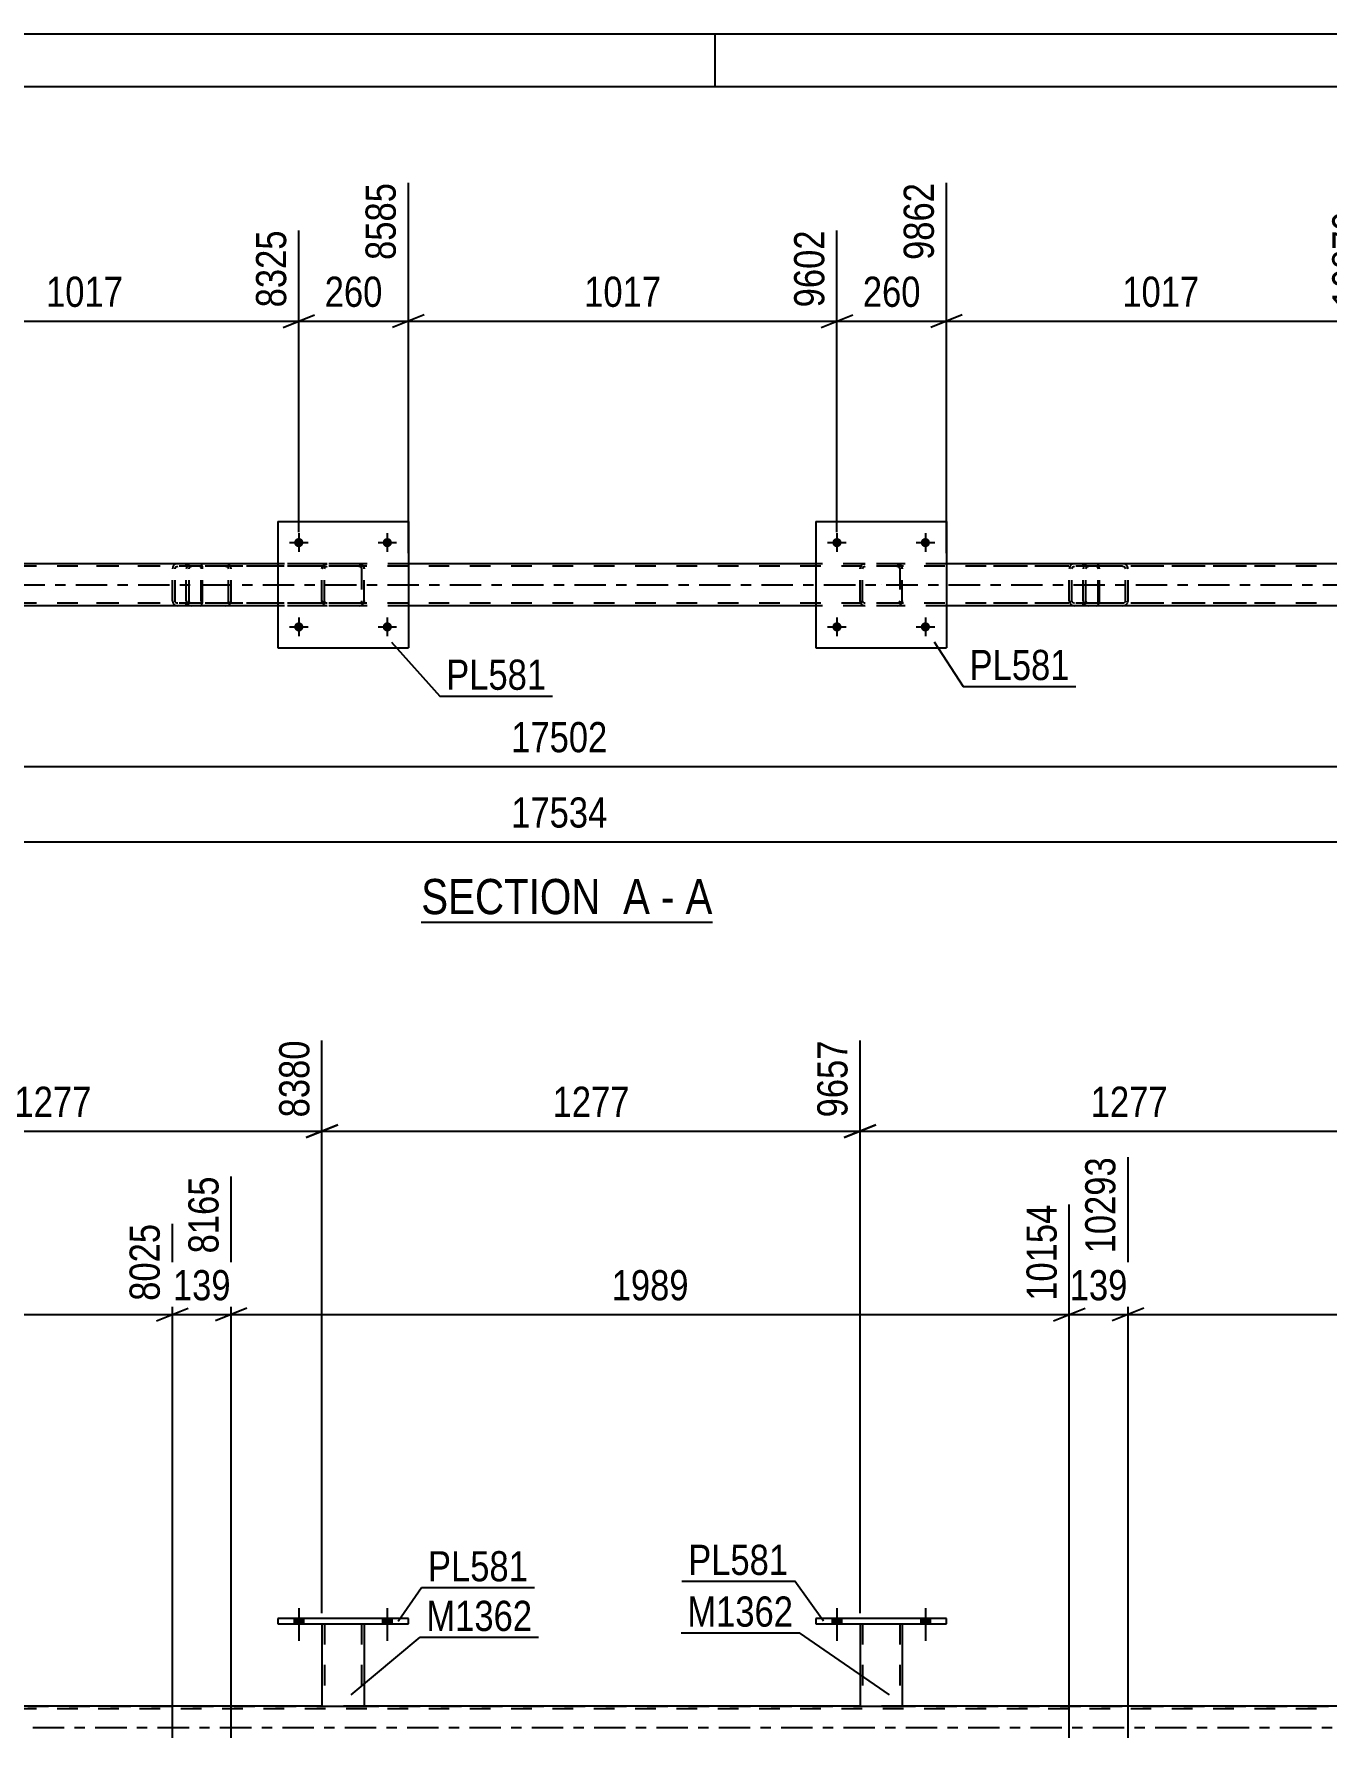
# Model space of a CAD drawing. Header units: millimetres. Extents: x 0 to 841, y 0 to 594.
# Drawn here: x 356.4 to 479.1, y 432.3 to 594 of the extents above; entities that cross this region are included whole.
import ezdxf

# ---------------------------------------------------------------- set-up
doc = ezdxf.new("R2010")
doc.units = ezdxf.units.MM
doc.linetypes.add('DXK_LINE_DOT2', pattern=[3.9198, 1.9599, -1.9599])
doc.linetypes.add('DXK_LINE_DOT3', pattern=[5.9187, 2.979, -0.9799, 0.9799, -0.9799])
doc.styles.add('Arial Narrow', font='ARIALN.TTF', dxfattribs={"height": 0.2})

# ---------------------------------------------------------------- blocks, each defined once
blk = doc.blocks.new('Unknown-103655098-1133')
at = {"color": 5, "linetype": 'Continuous'}
for p, q in [((841, 594), (0, 594)), ((421, 589), (421, 594)), ((836, 589), (5, 589))]:
    blk.add_line(p, q, dxfattribs=at)
blk = doc.blocks.new('Unknown-103655098-11 - 2877')
at = {"color": 6, "linetype": 'Continuous'}
blk.add_line((393.11, 509.71), (420.75, 509.71), dxfattribs=at)
at = {"color": 0, "linetype": 'Continuous'}
for points in [[(411.22, 510.46), (411.22, 513.96), (393.11, 513.96), (393.11, 510.46)], [(414.82, 510.46), (414.82, 513.96), (412.27, 513.96), (412.27, 510.46)], [(417.15, 510.46), (417.15, 513.96), (415.87, 513.96), (415.87, 510.46)], [(420.75, 510.46), (420.75, 513.96), (418.2, 513.96), (418.2, 510.46)]]:
    blk.add_wipeout(points, dxfattribs=at)
at = {"color": 7, "linetype": 'Continuous', "style": 'Arial Narrow'}
for s, p in [('SECTION ', (393.11, 510.46)), ('A', (412.27, 510.46)), ('A', (418.2, 510.46)), ('-', (415.87, 510.46))]:
    blk.add_text(s, height=3.34, dxfattribs=at).set_placement(p)
blk = doc.blocks.new('Part-103655098-2914 - 2877')
at = {"color": 7, "linetype": 'DXK_LINE_DOT2'}
for p, q in [((748.56, 543.49), (105.81, 543.49)), ((391.89, 543.73), (379.49, 543.73)), ((442.97, 543.73), (430.57, 543.73)), ((748.56, 539.97), (105.81, 539.97)), ((391.89, 539.73), (379.49, 539.73)), ((442.97, 539.73), (430.57, 539.73))]:
    blk.add_line(p, q, dxfattribs=at)
at = {"color": 2, "linetype": 'Continuous'}
for p, q in [((379.49, 543.73), (340.81, 543.73)), ((430.57, 543.73), (391.89, 543.73)), ((481.65, 543.73), (442.97, 543.73)), ((379.49, 539.73), (340.81, 539.73)), ((430.57, 539.73), (391.89, 539.73)), ((481.65, 539.73), (442.97, 539.73))]:
    blk.add_line(p, q, dxfattribs=at)
at = {"color": 7, "linetype": 'DXK_LINE_DOT3'}
blk.add_line((105.81, 541.73), (748.56, 541.73), dxfattribs=at)
blk = doc.blocks.new('Part-103655098-2916 - 2877')
at = {"color": 7, "linetype": 'DXK_LINE_DOT2'}
for p, q in [((455.98, 543.44), (455.95, 543.25)), ((456.46, 543.73), (456.26, 543.7)), ((456.28, 543.42), (456.36, 543.47)), ((456.36, 543.47), (456.46, 543.49)), ((471.44, 543.73), (456.46, 543.73)), ((471.44, 543.49), (456.46, 543.49)), ((459.89, 543.7), (459.69, 543.73)), ((459.69, 543.49), (459.79, 543.47)), ((459.79, 543.47), (459.87, 543.42)), ((460.2, 543.25), (460.16, 543.44)), ((455.95, 540.21), (455.95, 543.25)), ((456.2, 543.25), (456.22, 543.34)), ((456.2, 540.21), (456.2, 543.25)), ((456.22, 543.34), (456.28, 543.42)), ((459.87, 543.42), (459.93, 543.34)), ((459.93, 543.34), (459.95, 543.25)), ((459.95, 540.21), (459.95, 543.25)), ((460.2, 540.21), (460.2, 543.25)), ((455.95, 540.21), (455.98, 540.03)), ((456.22, 540.12), (456.2, 540.21)), ((459.95, 540.21), (459.93, 540.12)), ((460.16, 540.03), (460.2, 540.21)), ((456.28, 540.04), (456.22, 540.12)), ((456.26, 539.77), (456.46, 539.73)), ((456.36, 539.99), (456.28, 540.04)), ((456.46, 539.97), (456.36, 539.99)), ((471.44, 539.97), (456.46, 539.97)), ((471.44, 539.73), (456.46, 539.73)), ((459.79, 539.99), (459.69, 539.97)), ((459.69, 539.73), (459.89, 539.77)), ((459.87, 540.04), (459.79, 539.99)), ((459.93, 540.12), (459.87, 540.04))]:
    blk.add_line(p, q, dxfattribs=at)
for centre, start, end in [((456.44, 543.23), 110.7583, 155.68), ((459.71, 543.23), 24.32, 69.2417), ((456.44, 540.23), 204.32, 249.2417), ((459.71, 540.23), 290.7583, 335.68)]:
    blk.add_arc(centre, 0.496, start, end, dxfattribs=at)
blk = doc.blocks.new('Part-103655098-3059 - 2877')
at = {"color": 2, "linetype": 'Continuous'}
for p, q in [((430.57, 547.73), (430.57, 535.73)), ((430.57, 547.73), (442.97, 547.73)), ((442.97, 547.73), (442.97, 535.73)), ((430.57, 535.73), (442.97, 535.73))]:
    blk.add_line(p, q, dxfattribs=at)
blk = doc.blocks.new('Part-103655098-3060 - 2877')
at = {"color": 7, "linetype": 'DXK_LINE_DOT2'}
for p, q in [((434.77, 543.25), (434.81, 543.44)), ((434.81, 543.44), (434.77, 543.25)), ((435.07, 543.7), (435.25, 543.73)), ((435.25, 543.73), (435.07, 543.7)), ((435.08, 543.42), (435.16, 543.47)), ((435.16, 543.47), (435.25, 543.49)), ((438.29, 543.73), (435.25, 543.73)), ((438.29, 543.49), (435.25, 543.49)), ((438.29, 543.73), (438.48, 543.7)), ((438.48, 543.7), (438.29, 543.73)), ((438.29, 543.49), (438.38, 543.47)), ((438.38, 543.47), (438.46, 543.42)), ((438.74, 543.44), (438.77, 543.25)), ((438.77, 543.25), (438.74, 543.44)), ((434.77, 540.21), (434.77, 543.25)), ((435.01, 543.25), (435.03, 543.34)), ((435.01, 540.21), (435.01, 543.25)), ((435.03, 543.34), (435.08, 543.42)), ((438.46, 543.42), (438.51, 543.34)), ((438.51, 543.34), (438.53, 543.25)), ((438.53, 543.25), (438.53, 540.21)), ((438.77, 540.21), (438.77, 543.25)), ((434.81, 540.03), (434.77, 540.21)), ((434.77, 540.21), (434.81, 540.03)), ((435.03, 540.12), (435.01, 540.21)), ((438.53, 540.21), (438.51, 540.12)), ((438.77, 540.21), (438.74, 540.03)), ((438.74, 540.03), (438.77, 540.21)), ((435.08, 540.04), (435.03, 540.12)), ((435.25, 539.73), (435.07, 539.77)), ((435.07, 539.77), (435.25, 539.73)), ((435.16, 539.99), (435.08, 540.04)), ((435.25, 539.97), (435.16, 539.99)), ((438.29, 539.97), (435.25, 539.97)), ((438.29, 539.73), (435.25, 539.73)), ((438.38, 539.99), (438.29, 539.97)), ((438.48, 539.77), (438.29, 539.73)), ((438.29, 539.73), (438.48, 539.77)), ((438.46, 540.04), (438.38, 539.99)), ((438.51, 540.12), (438.46, 540.04))]:
    blk.add_line(p, q, dxfattribs=at)
at = {"color": 7, "linetype": 'DXK_LINE_DOT3'}
blk.add_line((436.77, 541.73), (436.77, 541.73), dxfattribs=at)
at = {"color": 7, "linetype": 'DXK_LINE_DOT2'}
for centre, start, end in [((435.25, 543.25), 112.5, 157.5), ((435.25, 543.25), 112.5, 157.5), ((438.29, 543.25), 22.5, 67.5), ((438.29, 543.25), 22.5, 67.5), ((435.25, 540.21), 202.5, 247.5), ((435.25, 540.21), 202.5, 247.5), ((438.29, 540.21), 292.5, 337.5), ((438.29, 540.21), 292.5, 337.5)]:
    blk.add_arc(centre, 0.48, start, end, dxfattribs=at)
blk = doc.blocks.new('Part-103655098-2932 - 2877')
at = {"color": 7, "linetype": 'DXK_LINE_DOT2'}
for p, q in [((457.22, 543.73), (445.07, 543.73)), ((457.22, 543.49), (445.07, 543.49)), ((454.67, 543.44), (454.63, 543.25)), ((455.13, 543.73), (454.94, 543.7)), ((454.95, 543.42), (455.03, 543.47)), ((455.03, 543.47), (455.13, 543.49)), ((455.95, 543.49), (455.95, 543.73)), ((457.33, 543.7), (457.22, 543.73)), ((457.22, 543.49), (457.27, 543.47)), ((457.27, 543.47), (457.32, 543.42)), ((457.41, 543.59), (457.33, 543.7)), ((457.47, 543.44), (457.41, 543.59)), ((457.49, 543.25), (457.47, 543.44)), ((454.63, 540.21), (454.63, 543.25)), ((454.88, 543.25), (454.9, 543.34)), ((454.88, 540.21), (454.88, 543.25)), ((454.9, 543.34), (454.95, 543.42)), ((457.32, 543.42), (457.35, 543.34)), ((457.35, 543.34), (457.36, 543.25)), ((457.36, 540.21), (457.36, 543.25)), ((457.49, 540.21), (457.49, 543.25)), ((454.63, 540.21), (454.67, 540.03)), ((454.9, 540.12), (454.88, 540.21)), ((457.36, 540.21), (457.35, 540.12)), ((457.47, 540.03), (457.49, 540.21)), ((457.22, 539.97), (445.07, 539.97)), ((457.22, 539.73), (445.07, 539.73)), ((454.95, 540.04), (454.9, 540.12)), ((454.94, 539.77), (455.13, 539.73)), ((455.03, 539.99), (454.95, 540.04)), ((455.13, 539.97), (455.03, 539.99)), ((455.95, 539.73), (455.95, 539.97)), ((457.27, 539.99), (457.22, 539.97)), ((457.22, 539.73), (457.33, 539.77)), ((457.32, 540.04), (457.27, 539.99)), ((457.35, 540.12), (457.32, 540.04)), ((457.33, 539.77), (457.41, 539.87)), ((457.41, 539.87), (457.47, 540.03))]:
    blk.add_line(p, q, dxfattribs=at)
for centre, start, end in [((455.12, 543.24), 111.1941, 156.1506), ((455.12, 540.23), 203.8494, 248.8059)]:
    blk.add_arc(centre, 0.492, start, end, dxfattribs=at)
blk = doc.blocks.new('Bolt-103655098-3019 - 2877')
at = {"linetype": 'Continuous'}
for points in [[(381.93, 545.73, -1), (381.05, 545.73, -1)], [(390.33, 545.73, -1), (389.45, 545.73, -1)]]:
    blk.add_hatch(color=1, dxfattribs=at).paths.add_polyline_path(points)
at = {"color": 1, "linetype": 'Continuous'}
for p, q in [((380.61, 545.73), (382.37, 545.73)), ((381.49, 546.61), (381.49, 544.85)), ((389.01, 545.73), (390.77, 545.73)), ((389.89, 546.61), (389.89, 544.85))]:
    blk.add_line(p, q, dxfattribs=at)
blk = doc.blocks.new('Part-103655098-2968 - 2877')
at = {"color": 7, "linetype": 'DXK_LINE_DOT2'}
for p, q in [((372.09, 543.73), (359.93, 543.73)), ((372.09, 543.49), (359.93, 543.49)), ((369.53, 543.44), (369.49, 543.25)), ((370, 543.73), (369.8, 543.7)), ((369.82, 543.42), (369.9, 543.47)), ((369.9, 543.47), (370, 543.49)), ((370.81, 543.49), (370.81, 543.73)), ((372.19, 543.7), (372.09, 543.73)), ((372.09, 543.49), (372.14, 543.47)), ((372.14, 543.47), (372.18, 543.42)), ((372.28, 543.59), (372.19, 543.7)), ((372.34, 543.44), (372.28, 543.59)), ((372.36, 543.25), (372.34, 543.44)), ((369.49, 540.21), (369.49, 543.25)), ((369.75, 543.25), (369.76, 543.34)), ((369.75, 540.21), (369.75, 543.25)), ((369.76, 543.34), (369.82, 543.42)), ((372.18, 543.42), (372.21, 543.34)), ((372.21, 543.34), (372.22, 543.25)), ((372.22, 540.21), (372.22, 543.25)), ((372.36, 540.21), (372.36, 543.25)), ((369.49, 540.21), (369.53, 540.03)), ((369.76, 540.12), (369.75, 540.21)), ((372.22, 540.21), (372.21, 540.12)), ((372.34, 540.03), (372.36, 540.21)), ((372.09, 539.97), (359.93, 539.97)), ((372.09, 539.73), (359.93, 539.73)), ((369.82, 540.04), (369.76, 540.12)), ((369.8, 539.77), (370, 539.73)), ((369.9, 539.99), (369.82, 540.04)), ((370, 539.97), (369.9, 539.99)), ((370.81, 539.73), (370.81, 539.97)), ((372.14, 539.99), (372.09, 539.97)), ((372.09, 539.73), (372.19, 539.77)), ((372.18, 540.04), (372.14, 539.99)), ((372.21, 540.12), (372.18, 540.04)), ((372.19, 539.77), (372.28, 539.87)), ((372.28, 539.87), (372.34, 540.03))]:
    blk.add_line(p, q, dxfattribs=at)
for centre, start, end in [((369.98, 543.24), 111.1941, 156.1506), ((369.98, 540.23), 203.8494, 248.8059)]:
    blk.add_arc(centre, 0.492, start, end, dxfattribs=at)
blk = doc.blocks.new('Part-103655098-3018 - 2877')
at = {"color": 7, "linetype": 'DXK_LINE_DOT2'}
for p, q in [((370.85, 543.44), (370.81, 543.25)), ((371.32, 543.73), (371.13, 543.7)), ((371.14, 543.42), (371.22, 543.47)), ((371.22, 543.47), (371.32, 543.49)), ((386.31, 543.73), (371.32, 543.73)), ((386.31, 543.49), (371.32, 543.49)), ((374.75, 543.7), (374.56, 543.73)), ((374.56, 543.49), (374.66, 543.47)), ((374.66, 543.47), (374.74, 543.42)), ((375.07, 543.25), (375.03, 543.44)), ((370.81, 540.21), (370.81, 543.25)), ((371.07, 543.25), (371.09, 543.34)), ((371.07, 540.21), (371.07, 543.25)), ((371.09, 543.34), (371.14, 543.42)), ((374.74, 543.42), (374.79, 543.34)), ((374.79, 543.34), (374.81, 543.25)), ((374.81, 540.21), (374.81, 543.25)), ((375.07, 540.21), (375.07, 543.25)), ((370.81, 540.21), (370.85, 540.03)), ((371.09, 540.12), (371.07, 540.21)), ((374.81, 540.21), (374.79, 540.12)), ((375.03, 540.03), (375.07, 540.21)), ((371.14, 540.04), (371.09, 540.12)), ((371.13, 539.77), (371.32, 539.73)), ((371.22, 539.99), (371.14, 540.04)), ((371.32, 539.97), (371.22, 539.99)), ((386.31, 539.97), (371.32, 539.97)), ((386.31, 539.73), (371.32, 539.73)), ((374.66, 539.99), (374.56, 539.97)), ((374.56, 539.73), (374.75, 539.77)), ((374.74, 540.04), (374.66, 539.99)), ((374.79, 540.12), (374.74, 540.04))]:
    blk.add_line(p, q, dxfattribs=at)
for centre, start, end in [((371.3, 543.23), 110.7583, 155.68), ((374.58, 543.23), 24.32, 69.2417), ((371.3, 540.23), 204.32, 249.2417), ((374.58, 540.23), 290.7583, 335.68)]:
    blk.add_arc(centre, 0.496, start, end, dxfattribs=at)
blk = doc.blocks.new('Bolt-103655098-3020 - 2877')
at = {"linetype": 'Continuous'}
for points in [[(381.93, 537.73, -1), (381.05, 537.73, -1)], [(390.33, 537.73, -1), (389.45, 537.73, -1)]]:
    blk.add_hatch(color=1, dxfattribs=at).paths.add_polyline_path(points)
at = {"color": 1, "linetype": 'Continuous'}
for p, q in [((381.49, 538.61), (381.49, 536.85)), ((389.89, 538.61), (389.89, 536.85)), ((380.61, 537.73), (382.37, 537.73)), ((389.01, 537.73), (390.77, 537.73))]:
    blk.add_line(p, q, dxfattribs=at)
blk = doc.blocks.new('Bolt-103655098-3021 - 2877')
at = {"linetype": 'Continuous'}
for points in [[(433.01, 545.73, -1), (432.13, 545.73, -1)], [(441.41, 545.73, -1), (440.53, 545.73, -1)]]:
    blk.add_hatch(color=1, dxfattribs=at).paths.add_polyline_path(points)
at = {"color": 1, "linetype": 'Continuous'}
for p, q in [((431.69, 545.73), (433.45, 545.73)), ((432.57, 546.61), (432.57, 544.85)), ((440.09, 545.73), (441.85, 545.73)), ((440.97, 546.61), (440.97, 544.85))]:
    blk.add_line(p, q, dxfattribs=at)
blk = doc.blocks.new('Bolt-103655098-3022 - 2877')
at = {"linetype": 'Continuous'}
for points in [[(433.01, 537.73, -1), (432.13, 537.73, -1)], [(441.41, 537.73, -1), (440.53, 537.73, -1)]]:
    blk.add_hatch(color=1, dxfattribs=at).paths.add_polyline_path(points)
at = {"color": 1, "linetype": 'Continuous'}
for p, q in [((432.57, 538.61), (432.57, 536.85)), ((440.97, 538.61), (440.97, 536.85)), ((431.69, 537.73), (433.45, 537.73)), ((440.09, 537.73), (441.85, 537.73))]:
    blk.add_line(p, q, dxfattribs=at)
blk = doc.blocks.new('Part-103655098-3053 - 2877')
at = {"color": 2, "linetype": 'Continuous'}
for p, q in [((379.49, 547.73), (379.49, 535.73)), ((379.49, 547.73), (391.89, 547.73)), ((391.89, 547.73), (391.89, 535.73)), ((379.49, 535.73), (391.89, 535.73))]:
    blk.add_line(p, q, dxfattribs=at)
blk = doc.blocks.new('Part-103655098-3054 - 2877')
at = {"color": 7, "linetype": 'DXK_LINE_DOT2'}
for p, q in [((383.69, 543.25), (383.73, 543.44)), ((383.73, 543.44), (383.69, 543.25)), ((383.99, 543.7), (384.17, 543.73)), ((384.17, 543.73), (383.99, 543.7)), ((384, 543.42), (384.08, 543.47)), ((384.08, 543.47), (384.17, 543.49)), ((387.21, 543.73), (384.17, 543.73)), ((387.21, 543.49), (384.17, 543.49)), ((387.21, 543.73), (387.4, 543.7)), ((387.4, 543.7), (387.21, 543.73)), ((387.21, 543.49), (387.3, 543.47)), ((387.3, 543.47), (387.38, 543.42)), ((387.66, 543.44), (387.69, 543.25)), ((387.69, 543.25), (387.66, 543.44)), ((383.69, 540.21), (383.69, 543.25)), ((383.93, 543.25), (383.95, 543.34)), ((383.93, 540.21), (383.93, 543.25)), ((383.95, 543.34), (384, 543.42)), ((387.38, 543.42), (387.43, 543.34)), ((387.43, 543.34), (387.45, 543.25)), ((387.45, 543.25), (387.45, 540.21)), ((387.69, 540.21), (387.69, 543.25)), ((383.73, 540.03), (383.69, 540.21)), ((383.69, 540.21), (383.73, 540.03)), ((383.95, 540.12), (383.93, 540.21)), ((387.45, 540.21), (387.43, 540.12)), ((387.69, 540.21), (387.66, 540.03)), ((387.66, 540.03), (387.69, 540.21)), ((384, 540.04), (383.95, 540.12)), ((384.17, 539.73), (383.99, 539.77)), ((383.99, 539.77), (384.17, 539.73)), ((384.08, 539.99), (384, 540.04)), ((384.17, 539.97), (384.08, 539.99)), ((387.21, 539.97), (384.17, 539.97)), ((387.21, 539.73), (384.17, 539.73)), ((387.3, 539.99), (387.21, 539.97)), ((387.4, 539.77), (387.21, 539.73)), ((387.21, 539.73), (387.4, 539.77)), ((387.38, 540.04), (387.3, 539.99)), ((387.43, 540.12), (387.38, 540.04))]:
    blk.add_line(p, q, dxfattribs=at)
at = {"color": 7, "linetype": 'DXK_LINE_DOT3'}
blk.add_line((385.69, 541.73), (385.69, 541.73), dxfattribs=at)
at = {"color": 7, "linetype": 'DXK_LINE_DOT2'}
for centre, start, end in [((384.17, 543.25), 112.5, 157.5), ((384.17, 543.25), 112.5, 157.5), ((387.21, 543.25), 22.5, 67.5), ((387.21, 543.25), 22.5, 67.5), ((384.17, 540.21), 202.5, 247.5), ((384.17, 540.21), 202.5, 247.5), ((387.21, 540.21), 292.5, 337.5), ((387.21, 540.21), 292.5, 337.5)]:
    blk.add_arc(centre, 0.48, start, end, dxfattribs=at)
blk = doc.blocks.new('Part-103655098-3819 - 3748')
at = {"color": 2, "linetype": 'Continuous'}
for p, q in [((430.57, 443.59), (430.57, 443.11)), ((442.97, 443.59), (430.57, 443.59)), ((442.97, 443.11), (442.97, 443.59)), ((430.57, 443.11), (442.97, 443.11))]:
    blk.add_line(p, q, dxfattribs=at)
blk = doc.blocks.new('Bolt-103655098-3756 - 3748')
at = {"linetype": 'Continuous'}
for points in [[(381.05, 443.11), (381.93, 443.11), (381.93, 443.59), (381.05, 443.59)], [(389.45, 443.11), (390.33, 443.11), (390.33, 443.59), (389.45, 443.59)]]:
    blk.add_hatch(color=1, dxfattribs=at).paths.add_polyline_path(points)
at = {"color": 1, "linetype": 'Continuous'}
for p, q in [((381.05, 443.59), (381.05, 443.11)), ((381.49, 444.59), (381.49, 441.47)), ((381.93, 443.59), (381.93, 443.11)), ((389.45, 443.59), (389.45, 443.11)), ((389.89, 444.59), (389.89, 441.47)), ((390.33, 443.59), (390.33, 443.11))]:
    blk.add_line(p, q, dxfattribs=at)
blk = doc.blocks.new('Part-103655098-3824 - 3748')
at = {"color": 2, "linetype": 'Continuous'}
for p, q in [((383.69, 443.11), (383.69, 435.27)), ((387.69, 443.11), (387.69, 435.27)), ((383.69, 435.27), (387.69, 435.27))]:
    blk.add_line(p, q, dxfattribs=at)
at = {"color": 7, "linetype": 'DXK_LINE_DOT2'}
for p, q in [((383.69, 443.11), (387.69, 443.11)), ((383.69, 443.11), (383.69, 443.11)), ((383.69, 443.11), (383.69, 443.11)), ((383.93, 443.11), (383.93, 435.27)), ((387.45, 443.11), (387.45, 435.27)), ((387.69, 443.11), (387.69, 443.11)), ((387.69, 443.11), (387.69, 443.11)), ((387.4, 435.27), (387.43, 435.27)), ((387.4, 435.27), (387.43, 435.27)), ((387.43, 435.27), (387.45, 435.27)), ((387.43, 435.27), (387.45, 435.27))]:
    blk.add_line(p, q, dxfattribs=at)
blk = doc.blocks.new('Part-103655098-3829 - 3748')
at = {"color": 2, "linetype": 'Continuous'}
for p, q in [((379.49, 443.59), (379.49, 443.11)), ((391.89, 443.59), (379.49, 443.59)), ((391.89, 443.11), (391.89, 443.59)), ((379.49, 443.11), (391.89, 443.11))]:
    blk.add_line(p, q, dxfattribs=at)
blk = doc.blocks.new('Bolt-103655098-3848 - 3748')
at = {"linetype": 'Continuous'}
for points in [[(432.13, 443.11), (433.01, 443.11), (433.01, 443.59), (432.13, 443.59)], [(440.53, 443.11), (441.41, 443.11), (441.41, 443.59), (440.53, 443.59)]]:
    blk.add_hatch(color=1, dxfattribs=at).paths.add_polyline_path(points)
at = {"color": 1, "linetype": 'Continuous'}
for p, q in [((432.13, 443.59), (432.13, 443.11)), ((432.57, 444.59), (432.57, 441.47)), ((433.01, 443.59), (433.01, 443.11)), ((440.53, 443.59), (440.53, 443.11)), ((440.97, 444.59), (440.97, 441.47)), ((441.41, 443.59), (441.41, 443.11))]:
    blk.add_line(p, q, dxfattribs=at)
blk = doc.blocks.new('Bolt-103655098-3849 - 3748')
at = {"linetype": 'Continuous'}
for points in [[(432.13, 443.11), (433.01, 443.11), (433.01, 443.59), (432.13, 443.59)], [(440.53, 443.11), (441.41, 443.11), (441.41, 443.59), (440.53, 443.59)]]:
    blk.add_hatch(color=1, dxfattribs=at).paths.add_polyline_path(points)
at = {"color": 1, "linetype": 'Continuous'}
for p, q in [((432.13, 443.59), (432.13, 443.11)), ((432.57, 444.59), (432.57, 441.47)), ((433.01, 443.59), (433.01, 443.11)), ((440.53, 443.59), (440.53, 443.11)), ((440.97, 444.59), (440.97, 441.47)), ((441.41, 443.59), (441.41, 443.11))]:
    blk.add_line(p, q, dxfattribs=at)
blk = doc.blocks.new('Bolt-103655098-3850 - 3748')
at = {"linetype": 'Continuous'}
for points in [[(381.05, 443.11), (381.93, 443.11), (381.93, 443.59), (381.05, 443.59)], [(389.45, 443.11), (390.33, 443.11), (390.33, 443.59), (389.45, 443.59)]]:
    blk.add_hatch(color=1, dxfattribs=at).paths.add_polyline_path(points)
at = {"color": 1, "linetype": 'Continuous'}
for p, q in [((381.05, 443.59), (381.05, 443.11)), ((381.49, 444.59), (381.49, 441.47)), ((381.93, 443.59), (381.93, 443.11)), ((389.45, 443.59), (389.45, 443.11)), ((389.89, 444.59), (389.89, 441.47)), ((390.33, 443.59), (390.33, 443.11))]:
    blk.add_line(p, q, dxfattribs=at)
blk = doc.blocks.new('Part-103655098-3988 - 3748')
at = {"color": 7, "linetype": 'DXK_LINE_DOT2'}
for p, q in [((179.37, 435.27), (748.56, 435.27)), ((387.69, 435.27), (383.69, 435.27)), ((438.77, 435.27), (434.77, 435.27)), ((748.56, 435.03), (48.48, 435.03))]:
    blk.add_line(p, q, dxfattribs=at)
at = {"color": 2, "linetype": 'Continuous'}
for p, q in [((383.69, 435.27), (336.61, 435.27)), ((434.77, 435.27), (387.69, 435.27)), ((485.85, 435.27), (438.77, 435.27))]:
    blk.add_line(p, q, dxfattribs=at)
at = {"color": 7, "linetype": 'DXK_LINE_DOT3'}
blk.add_line((48.48, 433.27), (748.56, 433.27), dxfattribs=at)
blk = doc.blocks.new('Part-103655098-4034 - 3748')
at = {"color": 2, "linetype": 'Continuous'}
for p, q in [((434.77, 443.11), (434.77, 435.27)), ((438.77, 443.11), (438.77, 435.27)), ((434.77, 435.27), (438.77, 435.27))]:
    blk.add_line(p, q, dxfattribs=at)
at = {"color": 7, "linetype": 'DXK_LINE_DOT2'}
for p, q in [((434.77, 443.11), (438.77, 443.11)), ((434.77, 443.11), (434.77, 443.11)), ((434.77, 443.11), (434.77, 443.11)), ((435.01, 443.11), (435.01, 435.27)), ((438.53, 443.11), (438.53, 435.27)), ((438.77, 443.11), (438.77, 443.11)), ((438.77, 443.11), (438.77, 443.11)), ((438.48, 435.27), (438.51, 435.27)), ((438.48, 435.27), (438.51, 435.27)), ((438.51, 435.27), (438.53, 435.27)), ((438.51, 435.27), (438.53, 435.27))]:
    blk.add_line(p, q, dxfattribs=at)
blk = doc.blocks.new('StraightDimension-103655098-3286 - 2877')
at = {"color": 7, "linetype": 'Continuous'}
for p, q in [((442.97, 544.73), (442.97, 579.87)), ((483.65, 546.73), (483.65, 577.2)), ((444.47, 567.36), (441.47, 566.16)), ((442.97, 566.76), (483.65, 566.76)), ((482.15, 566.16), (485.15, 567.36))]:
    blk.add_line(p, q, dxfattribs=at)
at = {"color": 0, "linetype": 'Continuous'}
blk.add_wipeout([(483.05, 577.8), (478.85, 577.8), (478.85, 567.46), (483.05, 567.46)], dxfattribs=at)
at = {"color": 0}
blk.add_wipeout([(467.57, 567.51), (467.57, 571.71), (459.06, 571.71), (459.06, 567.51)], dxfattribs=at)
at = {"color": 3, "linetype": 'Continuous', "style": 'Arial Narrow'}
blk.add_text('10879', height=2.863, rotation=90.0002, dxfattribs=at).set_placement((482.45, 568.06))
at = {"color": 3, "style": 'Arial Narrow'}
blk.add_text('1017', height=2.863, dxfattribs=at).set_placement((459.66, 568.11))
blk = doc.blocks.new('StraightDimension-103655098-8106 - 2877')
at = {"color": 7, "linetype": 'Continuous'}
blk.add_line((63.89, 524.48), (748.56, 524.48), dxfattribs=at)
at = {"color": 0}
blk.add_wipeout([(411.39, 525.23), (411.39, 529.43), (401.05, 529.43), (401.05, 525.23)], dxfattribs=at)
at = {"color": 3, "style": 'Arial Narrow'}
blk.add_text('17502', height=2.863, dxfattribs=at).set_placement((401.65, 525.83))
blk = doc.blocks.new('StraightDimension-103655098-3304 - 2877')
at = {"color": 7, "linetype": 'Continuous'}
for p, q in [((442.97, 544.73), (442.97, 579.87)), ((432.57, 546.73), (432.57, 575.37)), ((431.07, 566.16), (434.07, 567.36)), ((432.57, 566.76), (442.97, 566.76)), ((444.47, 567.36), (441.47, 566.16))]:
    blk.add_line(p, q, dxfattribs=at)
at = {"color": 0}
blk.add_wipeout([(441.12, 567.51), (441.12, 571.71), (434.43, 571.71), (434.43, 567.51)], dxfattribs=at)
at = {"color": 3, "style": 'Arial Narrow'}
blk.add_text('260', height=2.863, dxfattribs=at).set_placement((435.03, 568.11))
at = {"color": 0, "linetype": 'Continuous'}
blk.add_wipeout([(442.37, 580.47), (438.17, 580.47), (438.17, 571.96), (442.37, 571.96)], dxfattribs=at)
at = {"color": 3, "linetype": 'Continuous', "style": 'Arial Narrow'}
blk.add_text('9862', height=2.863, rotation=90.0002, dxfattribs=at).set_placement((441.77, 572.56))
blk = doc.blocks.new('StraightDimension-103655098-3322 - 2877')
at = {"color": 7, "linetype": 'Continuous'}
for p, q in [((391.89, 544.73), (391.89, 579.87)), ((432.57, 546.73), (432.57, 575.37)), ((393.39, 567.36), (390.39, 566.16)), ((391.89, 566.76), (432.57, 566.76)), ((431.07, 566.16), (434.07, 567.36))]:
    blk.add_line(p, q, dxfattribs=at)
at = {"color": 0, "linetype": 'Continuous'}
blk.add_wipeout([(431.97, 575.97), (427.77, 575.97), (427.77, 567.46), (431.97, 567.46)], dxfattribs=at)
at = {"color": 0}
blk.add_wipeout([(416.49, 567.51), (416.49, 571.71), (407.98, 571.71), (407.98, 567.51)], dxfattribs=at)
at = {"color": 3, "linetype": 'Continuous', "style": 'Arial Narrow'}
blk.add_text('9602', height=2.863, rotation=90.0002, dxfattribs=at).set_placement((431.37, 568.06))
at = {"color": 3, "style": 'Arial Narrow'}
blk.add_text('1017', height=2.863, dxfattribs=at).set_placement((408.58, 568.11))
blk = doc.blocks.new('StraightDimension-103655098-3340 - 2877')
at = {"color": 7, "linetype": 'Continuous'}
for p, q in [((391.89, 544.73), (391.89, 579.87)), ((381.49, 546.73), (381.49, 575.37)), ((379.99, 566.16), (382.99, 567.36)), ((381.49, 566.76), (391.89, 566.76)), ((393.39, 567.36), (390.39, 566.16))]:
    blk.add_line(p, q, dxfattribs=at)
at = {"color": 0}
blk.add_wipeout([(390.03, 567.51), (390.03, 571.71), (383.35, 571.71), (383.35, 567.51)], dxfattribs=at)
at = {"color": 3, "style": 'Arial Narrow'}
blk.add_text('260', height=2.863, dxfattribs=at).set_placement((383.95, 568.11))
at = {"color": 0, "linetype": 'Continuous'}
blk.add_wipeout([(391.29, 580.47), (387.09, 580.47), (387.09, 571.96), (391.29, 571.96)], dxfattribs=at)
at = {"color": 3, "linetype": 'Continuous', "style": 'Arial Narrow'}
blk.add_text('8585', height=2.863, rotation=90.0002, dxfattribs=at).set_placement((390.69, 572.56))
blk = doc.blocks.new('StraightDimension-103655098-3358 - 2877')
at = {"color": 7, "linetype": 'Continuous'}
for p, q in [((340.81, 544.73), (340.81, 579.87)), ((381.49, 546.73), (381.49, 575.37)), ((342.31, 567.36), (339.31, 566.16)), ((340.81, 566.76), (381.49, 566.76)), ((379.99, 566.16), (382.99, 567.36))]:
    blk.add_line(p, q, dxfattribs=at)
at = {"color": 0, "linetype": 'Continuous'}
blk.add_wipeout([(380.89, 575.97), (376.69, 575.97), (376.69, 567.46), (380.89, 567.46)], dxfattribs=at)
at = {"color": 0}
blk.add_wipeout([(365.41, 567.51), (365.41, 571.71), (356.9, 571.71), (356.9, 567.51)], dxfattribs=at)
at = {"color": 3, "linetype": 'Continuous', "style": 'Arial Narrow'}
blk.add_text('8325', height=2.863, rotation=90.0002, dxfattribs=at).set_placement((380.29, 568.06))
at = {"color": 3, "style": 'Arial Narrow'}
blk.add_text('1017', height=2.863, dxfattribs=at).set_placement((357.5, 568.11))
blk = doc.blocks.new('StraightDimension-103655098-3628 - 2877')
at = {"color": 7, "linetype": 'Continuous'}
blk.add_line((63.25, 517.33), (749.2, 517.33), dxfattribs=at)
at = {"color": 0}
blk.add_wipeout([(411.39, 518.08), (411.39, 522.28), (401.05, 522.28), (401.05, 518.08)], dxfattribs=at)
at = {"color": 3, "style": 'Arial Narrow'}
blk.add_text('17534', height=2.863, dxfattribs=at).set_placement((401.65, 518.68))
blk = doc.blocks.new('StraightDimension-103655098-8947 - 3748')
at = {"color": 7, "linetype": 'Continuous'}
for p, q in [((383.69, 444.11), (383.69, 498.48)), ((434.77, 444.11), (434.77, 498.48)), ((385.19, 490.47), (382.19, 489.27)), ((433.27, 489.27), (436.27, 490.47)), ((383.69, 489.87), (434.77, 489.87))]:
    blk.add_line(p, q, dxfattribs=at)
at = {"color": 0, "linetype": 'Continuous'}
blk.add_wipeout([(434.17, 499.08), (429.97, 499.08), (429.97, 490.57), (434.17, 490.57)], dxfattribs=at)
at = {"color": 0}
blk.add_wipeout([(413.49, 490.62), (413.49, 494.82), (404.98, 494.82), (404.98, 490.62)], dxfattribs=at)
at = {"color": 3, "linetype": 'Continuous', "style": 'Arial Narrow'}
blk.add_text('9657', height=2.863, rotation=90.0002, dxfattribs=at).set_placement((433.57, 491.17))
at = {"color": 3, "style": 'Arial Narrow'}
blk.add_text('1277', height=2.863, dxfattribs=at).set_placement((405.58, 491.22))
blk = doc.blocks.new('StraightDimension-103655098-10881 - 3748')
at = {"color": 7, "linetype": 'Continuous'}
for p, q in [((289.93, 432.27), (289.93, 485.57)), ((369.49, 432.27), (369.49, 481.07)), ((291.43, 473.06), (288.43, 471.86)), ((289.93, 472.46), (369.49, 472.46)), ((367.99, 471.86), (370.99, 473.06))]:
    blk.add_line(p, q, dxfattribs=at)
at = {"color": 0, "linetype": 'Continuous'}
blk.add_wipeout([(368.89, 481.67), (364.69, 481.67), (364.69, 473.16), (368.89, 473.16)], dxfattribs=at)
at = {"color": 0}
blk.add_wipeout([(333.97, 473.21), (333.97, 477.41), (325.46, 477.41), (325.46, 473.21)], dxfattribs=at)
at = {"color": 3, "linetype": 'Continuous', "style": 'Arial Narrow'}
blk.add_text('8025', height=2.863, rotation=90.0002, dxfattribs=at).set_placement((368.29, 473.76))
at = {"color": 3, "style": 'Arial Narrow'}
blk.add_text('1989', height=2.863, dxfattribs=at).set_placement((326.06, 473.81))
blk = doc.blocks.new('StraightDimension-103655098-8948 - 3748')
at = {"color": 7, "linetype": 'Continuous'}
for p, q in [((332.61, 444.11), (332.61, 498.48)), ((383.69, 444.11), (383.69, 498.48)), ((334.11, 490.47), (331.11, 489.27)), ((382.19, 489.27), (385.19, 490.47)), ((332.61, 489.87), (383.69, 489.87))]:
    blk.add_line(p, q, dxfattribs=at)
at = {"color": 0, "linetype": 'Continuous'}
blk.add_wipeout([(383.09, 499.08), (378.89, 499.08), (378.89, 490.57), (383.09, 490.57)], dxfattribs=at)
at = {"color": 0}
blk.add_wipeout([(362.41, 490.62), (362.41, 494.82), (353.9, 494.82), (353.9, 490.62)], dxfattribs=at)
at = {"color": 3, "linetype": 'Continuous', "style": 'Arial Narrow'}
blk.add_text('8380', height=2.863, rotation=90.0002, dxfattribs=at).set_placement((382.49, 491.17))
at = {"color": 3, "style": 'Arial Narrow'}
blk.add_text('1277', height=2.863, dxfattribs=at).set_placement((354.5, 491.22))
blk = doc.blocks.new('StraightDimension-103655098-8946 - 3748')
at = {"color": 7, "linetype": 'Continuous'}
for p, q in [((485.85, 444.11), (485.85, 500.31)), ((434.77, 444.11), (434.77, 498.48)), ((436.27, 490.47), (433.27, 489.27)), ((484.35, 489.27), (487.35, 490.47)), ((434.77, 489.87), (485.85, 489.87))]:
    blk.add_line(p, q, dxfattribs=at)
at = {"color": 0, "linetype": 'Continuous'}
blk.add_wipeout([(485.25, 500.91), (481.05, 500.91), (481.05, 490.57), (485.25, 490.57)], dxfattribs=at)
at = {"color": 0}
blk.add_wipeout([(464.57, 490.62), (464.57, 494.82), (456.06, 494.82), (456.06, 490.62)], dxfattribs=at)
at = {"color": 3, "linetype": 'Continuous', "style": 'Arial Narrow'}
blk.add_text('10934', height=2.863, rotation=90.0002, dxfattribs=at).set_placement((484.65, 491.17))
at = {"color": 3, "style": 'Arial Narrow'}
blk.add_text('1277', height=2.863, dxfattribs=at).set_placement((456.66, 491.22))
blk = doc.blocks.new('StraightDimension-103655098-10877 - 3748')
at = {"color": 7, "linetype": 'Continuous'}
for p, q in [((460.2, 432.27), (460.2, 487.4)), ((539.76, 432.27), (539.76, 482.9)), ((461.7, 473.06), (458.7, 471.86)), ((460.2, 472.46), (539.76, 472.46)), ((538.26, 471.86), (541.26, 473.06))]:
    blk.add_line(p, q, dxfattribs=at)
at = {"color": 0, "linetype": 'Continuous'}
blk.add_wipeout([(539.16, 483.5), (534.96, 483.5), (534.96, 473.16), (539.16, 473.16)], dxfattribs=at)
at = {"color": 0}
blk.add_wipeout([(504.24, 473.21), (504.24, 477.41), (495.73, 477.41), (495.73, 473.21)], dxfattribs=at)
at = {"color": 3, "linetype": 'Continuous', "style": 'Arial Narrow'}
blk.add_text('12282', height=2.863, rotation=90.0002, dxfattribs=at).set_placement((538.56, 473.76))
at = {"color": 3, "style": 'Arial Narrow'}
blk.add_text('1989', height=2.863, dxfattribs=at).set_placement((496.33, 473.81))
blk = doc.blocks.new('StraightDimension-103655098-10878 - 3748')
at = {"color": 7, "linetype": 'Continuous'}
for p, q in [((460.2, 432.27), (460.2, 487.4)), ((454.63, 432.27), (454.63, 482.9)), ((453.13, 471.86), (456.13, 473.06)), ((454.63, 472.46), (460.2, 472.46)), ((461.7, 473.06), (458.7, 471.86))]:
    blk.add_line(p, q, dxfattribs=at)
at = {"color": 0}
blk.add_wipeout([(460.76, 473.21), (460.76, 477.41), (454.07, 477.41), (454.07, 473.21)], dxfattribs=at)
at = {"color": 3, "style": 'Arial Narrow'}
blk.add_text('139', height=2.863, dxfattribs=at).set_placement((454.67, 473.81))
at = {"color": 0, "linetype": 'Continuous'}
blk.add_wipeout([(459.6, 488), (455.4, 488), (455.4, 477.66), (459.6, 477.66)], dxfattribs=at)
at = {"color": 3, "linetype": 'Continuous', "style": 'Arial Narrow'}
blk.add_text('10293', height=2.863, rotation=90.0002, dxfattribs=at).set_placement((459, 478.26))
blk = doc.blocks.new('StraightDimension-103655098-10879 - 3748')
at = {"color": 7, "linetype": 'Continuous'}
for p, q in [((375.07, 432.27), (375.07, 485.57)), ((454.63, 432.27), (454.63, 482.9)), ((376.57, 473.06), (373.57, 471.86)), ((375.07, 472.46), (454.63, 472.46)), ((453.13, 471.86), (456.13, 473.06))]:
    blk.add_line(p, q, dxfattribs=at)
at = {"color": 0, "linetype": 'Continuous'}
blk.add_wipeout([(454.03, 483.5), (449.83, 483.5), (449.83, 473.16), (454.03, 473.16)], dxfattribs=at)
at = {"color": 0}
blk.add_wipeout([(419.1, 473.21), (419.1, 477.41), (410.59, 477.41), (410.59, 473.21)], dxfattribs=at)
at = {"color": 3, "linetype": 'Continuous', "style": 'Arial Narrow'}
blk.add_text('10154', height=2.863, rotation=90.0002, dxfattribs=at).set_placement((453.43, 473.76))
at = {"color": 3, "style": 'Arial Narrow'}
blk.add_text('1989', height=2.863, dxfattribs=at).set_placement((411.19, 473.81))
blk = doc.blocks.new('StraightDimension-103655098-10880 - 3748')
at = {"color": 7, "linetype": 'Continuous'}
for p, q in [((375.07, 432.27), (375.07, 485.57)), ((369.49, 432.27), (369.49, 481.07)), ((367.99, 471.86), (370.99, 473.06)), ((369.49, 472.46), (375.07, 472.46)), ((376.57, 473.06), (373.57, 471.86))]:
    blk.add_line(p, q, dxfattribs=at)
at = {"color": 0}
blk.add_wipeout([(375.62, 473.21), (375.62, 477.41), (368.94, 477.41), (368.94, 473.21)], dxfattribs=at)
at = {"color": 3, "style": 'Arial Narrow'}
blk.add_text('139', height=2.863, dxfattribs=at).set_placement((369.54, 473.81))
at = {"color": 0, "linetype": 'Continuous'}
blk.add_wipeout([(374.47, 486.17), (370.27, 486.17), (370.27, 477.66), (374.47, 477.66)], dxfattribs=at)
at = {"color": 3, "linetype": 'Continuous', "style": 'Arial Narrow'}
blk.add_text('8165', height=2.863, rotation=90.0002, dxfattribs=at).set_placement((373.87, 478.26))
blk = doc.blocks.new('Mark-103655098-3049 - 2877')
at = {"color": 0}
blk.add_wipeout([(404.98, 531.76), (404.98, 534.76), (395.48, 534.76), (395.48, 531.76)], dxfattribs=at)
blk.add_wipeout([(404.98, 531.76), (404.98, 534.76), (395.48, 534.76), (395.48, 531.76)], dxfattribs=at)
at = {"color": 30, "linetype": 'Continuous'}
for p, q in [((390.28, 536.28), (394.88, 531.16)), ((394.88, 531.16), (405.58, 531.16))]:
    blk.add_line(p, q, dxfattribs=at)
at = {"color": 3, "style": 'Arial Narrow'}
blk.add_text('PL581', height=2.863, dxfattribs=at).set_placement((395.48, 531.76))
blk = doc.blocks.new('Mark-103655098-3055 - 2877')
at = {"color": 0}
blk.add_wipeout([(454.66, 532.68), (454.66, 535.68), (445.16, 535.68), (445.16, 532.68)], dxfattribs=at)
blk.add_wipeout([(454.66, 532.68), (454.66, 535.68), (445.16, 535.68), (445.16, 532.68)], dxfattribs=at)
at = {"color": 30, "linetype": 'Continuous'}
for p, q in [((441.79, 536.32), (444.56, 532.08)), ((444.56, 532.08), (455.26, 532.08))]:
    blk.add_line(p, q, dxfattribs=at)
at = {"color": 3, "style": 'Arial Narrow'}
blk.add_text('PL581', height=2.863, dxfattribs=at).set_placement((445.16, 532.68))
blk = doc.blocks.new('Mark-103655098-3815 - 3748')
at = {"color": 0}
blk.add_wipeout([(427.96, 447.74), (427.96, 450.74), (418.45, 450.74), (418.45, 447.74)], dxfattribs=at)
blk.add_wipeout([(427.96, 447.74), (427.96, 450.74), (418.45, 450.74), (418.45, 447.74)], dxfattribs=at)
at = {"color": 30, "linetype": 'Continuous'}
for p in [(417.85, 447.14), (431.28, 443.34)]:
    blk.add_line(p, (428.56, 447.14), dxfattribs=at)
at = {"color": 3, "style": 'Arial Narrow'}
blk.add_text('PL581', height=2.863, dxfattribs=at).set_placement((418.45, 447.74))
blk = doc.blocks.new('Mark-103655098-3820 - 3748')
at = {"color": 0}
blk.add_wipeout([(403.65, 442.42), (403.65, 445.42), (393.6, 445.42), (393.6, 442.42)], dxfattribs=at)
blk.add_wipeout([(403.65, 442.42), (403.65, 445.42), (393.6, 445.42), (393.6, 442.42)], dxfattribs=at)
at = {"color": 30, "linetype": 'Continuous'}
for p, q in [((386.47, 436.37), (393, 441.82)), ((393, 441.82), (404.25, 441.82))]:
    blk.add_line(p, q, dxfattribs=at)
at = {"color": 3, "style": 'Arial Narrow'}
blk.add_text('M1362', height=2.863, dxfattribs=at).set_placement((393.6, 442.42))
blk = doc.blocks.new('Mark-103655098-3825 - 3748')
at = {"color": 0}
blk.add_wipeout([(403.25, 447.13), (403.25, 450.13), (393.75, 450.13), (393.75, 447.13)], dxfattribs=at)
blk.add_wipeout([(403.25, 447.13), (403.25, 450.13), (393.75, 450.13), (393.75, 447.13)], dxfattribs=at)
at = {"color": 30, "linetype": 'Continuous'}
for p, q in [((390.93, 443.36), (393.15, 446.53)), ((393.15, 446.53), (403.85, 446.53))]:
    blk.add_line(p, q, dxfattribs=at)
at = {"color": 3, "style": 'Arial Narrow'}
blk.add_text('PL581', height=2.863, dxfattribs=at).set_placement((393.75, 447.13))
blk = doc.blocks.new('Mark-103655098-4030 - 3748')
at = {"color": 0}
blk.add_wipeout([(428.42, 442.83), (428.42, 445.83), (418.37, 445.83), (418.37, 442.83)], dxfattribs=at)
blk.add_wipeout([(428.42, 442.83), (428.42, 445.83), (418.37, 445.83), (418.37, 442.83)], dxfattribs=at)
at = {"color": 30, "linetype": 'Continuous'}
for p in [(417.77, 442.23), (437.55, 436.37)]:
    blk.add_line(p, (429.02, 442.23), dxfattribs=at)
at = {"color": 3, "style": 'Arial Narrow'}
blk.add_text('M1362', height=2.863, dxfattribs=at).set_placement((418.37, 442.83))

msp = doc.modelspace()

# ---------------------------------------------------------------- block references
for name in ['Unknown-103655098-1133', 'Part-103655098-3053 - 2877', 'Part-103655098-3059 - 2877', 'Part-103655098-2914 - 2877', 'Bolt-103655098-3019 - 2877', 'Bolt-103655098-3021 - 2877', 'Part-103655098-2968 - 2877', 'Part-103655098-3018 - 2877', 'Part-103655098-3054 - 2877', 'Part-103655098-3060 - 2877', 'Part-103655098-2932 - 2877', 'Part-103655098-2916 - 2877', 'Bolt-103655098-3020 - 2877', 'Bolt-103655098-3022 - 2877', 'Part-103655098-3829 - 3748', 'Bolt-103655098-3756 - 3748', 'Bolt-103655098-3850 - 3748', 'Part-103655098-3819 - 3748', 'Bolt-103655098-3848 - 3748', 'Bolt-103655098-3849 - 3748', 'Part-103655098-3824 - 3748', 'Part-103655098-4034 - 3748', 'Part-103655098-3988 - 3748']:
    msp.add_blockref(name, (0, 0))

# ---------------------------------------------------------------- next in the draw order: block references
for name in ['StraightDimension-103655098-3286 - 2877', 'StraightDimension-103655098-8106 - 2877', 'Unknown-103655098-11 - 2877', 'StraightDimension-103655098-8947 - 3748', 'StraightDimension-103655098-10881 - 3748']:
    msp.add_blockref(name, (0, 0))

# ---------------------------------------------------------------- next in the draw order: block references
for name in ['StraightDimension-103655098-3304 - 2877', 'StraightDimension-103655098-3628 - 2877', 'StraightDimension-103655098-8946 - 3748', 'StraightDimension-103655098-8948 - 3748']:
    msp.add_blockref(name, (0, 0))

# ---------------------------------------------------------------- next in the draw order: block references
for name in ['StraightDimension-103655098-3322 - 2877', 'Mark-103655098-3049 - 2877', 'Mark-103655098-3055 - 2877', 'StraightDimension-103655098-10877 - 3748']:
    msp.add_blockref(name, (0, 0))

# ---------------------------------------------------------------- next in the draw order: block references
for name in ['StraightDimension-103655098-3340 - 2877', 'StraightDimension-103655098-10878 - 3748']:
    msp.add_blockref(name, (0, 0))

# ---------------------------------------------------------------- next in the draw order: block references
for name in ['StraightDimension-103655098-3358 - 2877', 'StraightDimension-103655098-10879 - 3748']:
    msp.add_blockref(name, (0, 0))

# ---------------------------------------------------------------- next in the draw order: block references
for name in ['StraightDimension-103655098-10880 - 3748', 'Mark-103655098-3815 - 3748', 'Mark-103655098-3820 - 3748']:
    msp.add_blockref(name, (0, 0))

# ---------------------------------------------------------------- next in the draw order: block references
for name in ['Mark-103655098-3825 - 3748', 'Mark-103655098-4030 - 3748']:
    msp.add_blockref(name, (0, 0))

doc.saveas('drawing.dxf')
